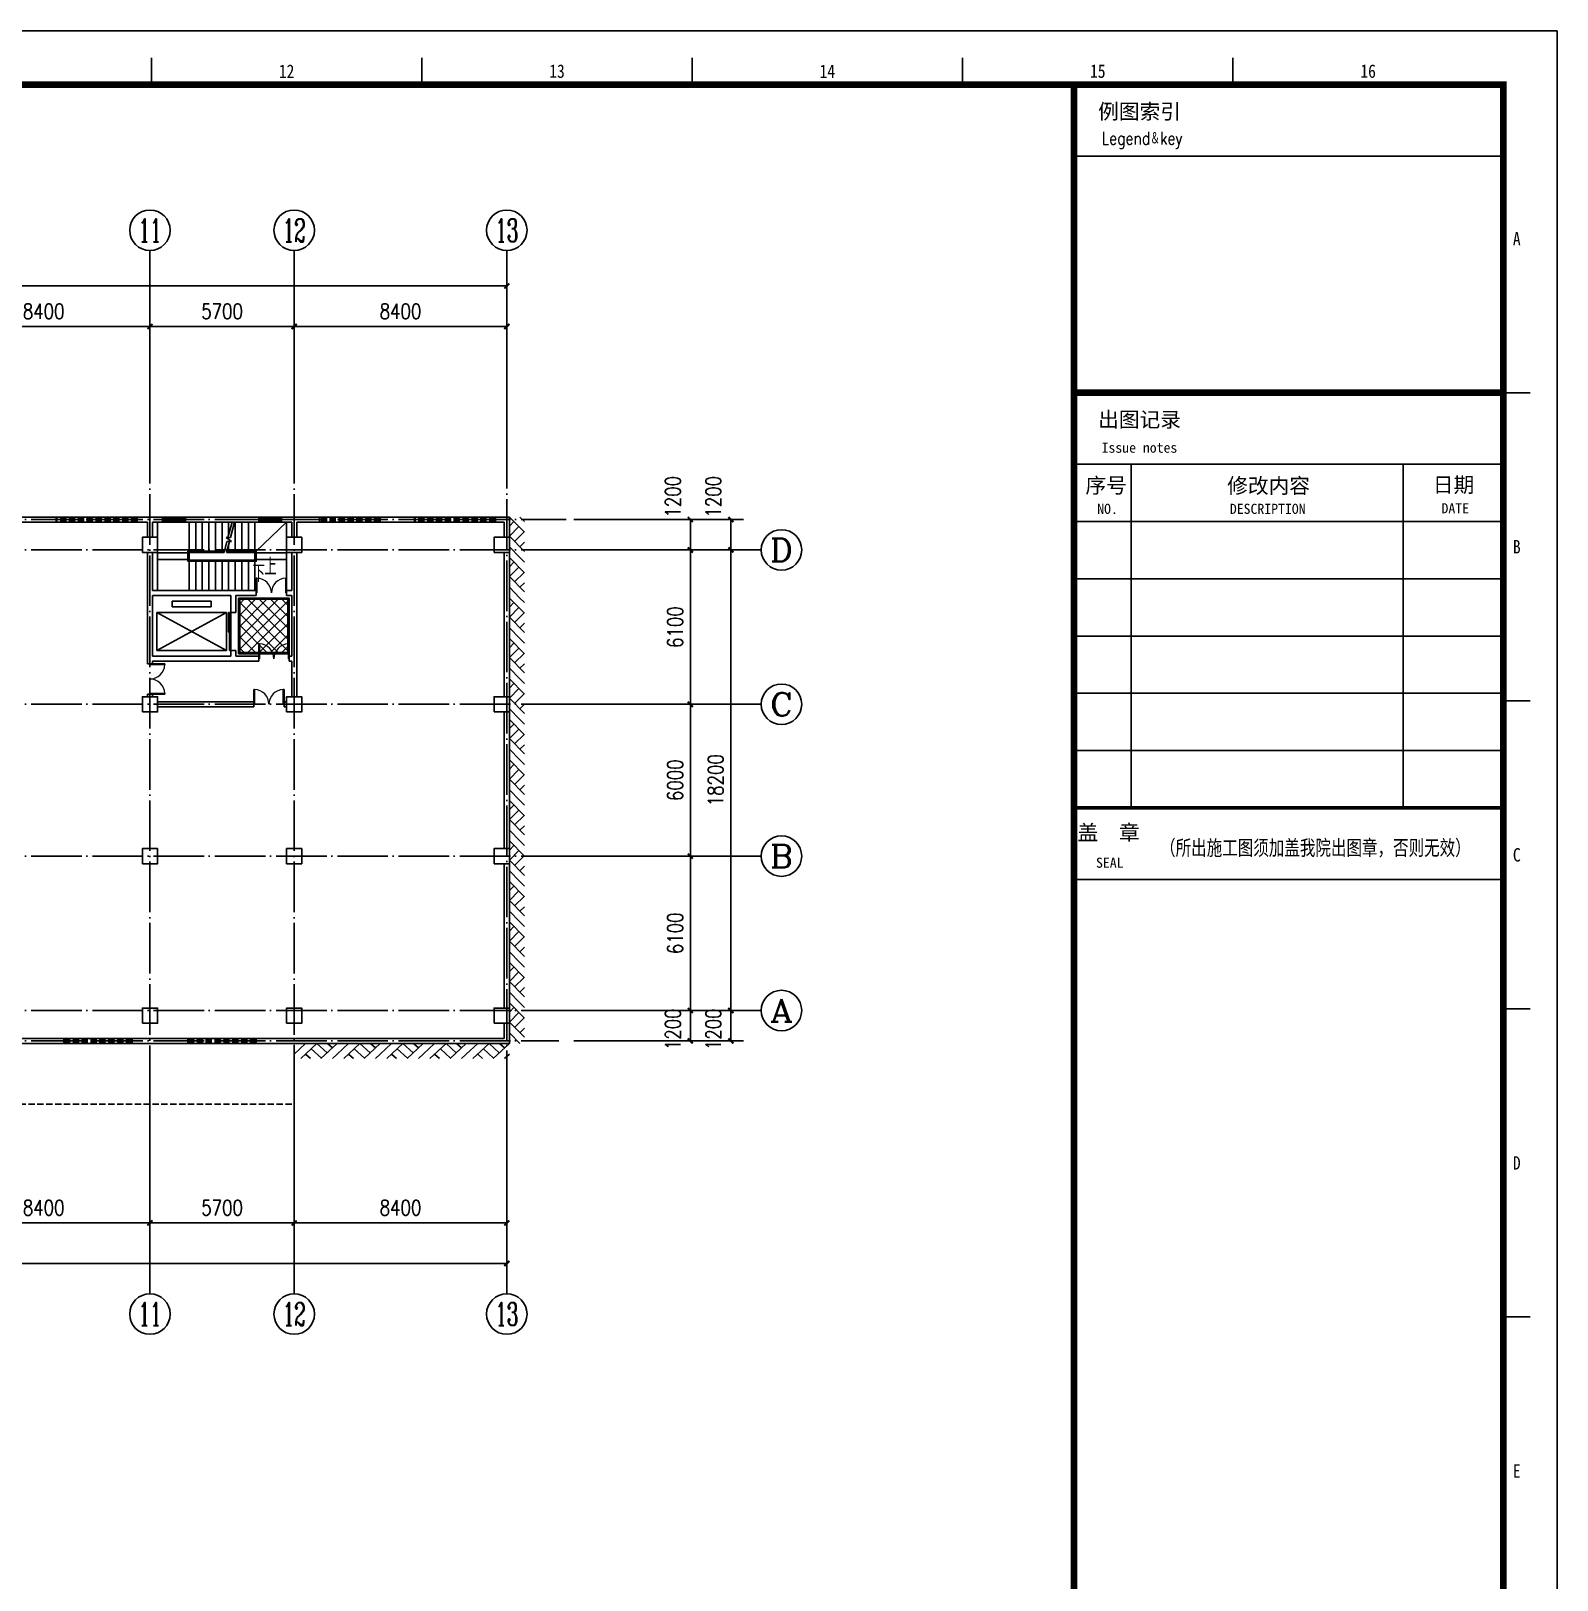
# Model space of a CAD drawing. Extents: x 122060 to 300410, y -425997 to -174060.
# Drawn here: x 240116 to 300410, y -235267 to -174060 of the extents above; entities that cross this region are included whole.
import ezdxf
from ezdxf.enums import TextEntityAlignment as Align

# ---------------------------------------------------------------- set-up
doc = ezdxf.new("R2010")
doc.units = 0
doc.header["$LTSCALE"] = 1000
doc.header["$MEASUREMENT"] = 0
doc.linetypes.add('DASH', pattern=[0.35, 0.25, -0.1])
doc.linetypes.add('DOTE', pattern=[2.42, 2, -0.2, 0.02, -0.2])
doc.layers.get('0').update_dxf_attribs({"linetype": 'CONTINUOUS'})
doc.layers.get('Defpoints').update_dxf_attribs({"linetype": 'CONTINUOUS'})
for name, color, linetype in [('AXIS', 3, 'CONTINUOUS'), ('AXIS_TEXT', 7, 'CONTINUOUS'), ('DIM_SYMB', 3, 'CONTINUOUS'), ('DOTE', 1, 'CONTINUOUS'), ('STAIR', 2, 'CONTINUOUS'), ('WINDOW', 4, 'CONTINUOUS'), ('WR-COLUMN', 255, 'CONTINUOUS'), ('WR-WALL', 255, 'CONTINUOUS'), ('图框', 255, 'CONTINUOUS'), ('平面填充', 251, 'CONTINUOUS')]:
    doc.layers.add(name, color=color, linetype=linetype)
doc.layers.add('PUB_TEXT', color=7, linetype='CONTINUOUS', lineweight=0)
doc.styles.add('_TCH_AXIS', font='COMPLEX', dxfattribs={"bigfont": 'GBCBIG'})
doc.styles.add('_TCH_DIM', font='SIMPLEX', dxfattribs={"bigfont": 'GBCBIG'})
doc.styles.add('COMPLEX', font='COMPLEX')
doc.styles.add('dim_font', font='SIMPLEX.shx', dxfattribs={"width": 0.8})
doc.styles.add('SHEET1', font='romanc.shx', dxfattribs={"width": 0.65, "bigfont": 'tssdchn.shx'})
doc.styles.add('TKZ1', font='SIMHEI.TTF', dxfattribs={"width": 0.7})
doc.styles.add('图签栏', font='SimSun.ttf')
doc.dimstyles.new('DIMN200', dxfattribs={"dimscale": 2, "dimtxt": 300, "dimasz": 100, "dimexe": 250, "dimexo": 300, "dimgap": 150, "dimtad": 1, "dimdec": 0, "dimzin": 0, "dimdsep": 46, "dimtxsty": 'dim_font', "dimblk": 'ARCHTICK', "dimcen": 0.09, "dimclrt": 7, "dimazin": 2, "dimtfac": 1, "dimtdec": 0, "dimtix": 1, "dimtmove": 2, "dimatfit": 3, "dimfxl": 0, "dimtolj": 1, "dimtzin": 0, "dimarcsym": 0})

# ---------------------------------------------------------------- blocks, each defined once
blk = doc.blocks.new('图框2')
at = {"layer": '图框', "color": 0}
for p, q in [((84100, 59400), (0, 59400)), ((84100, 0), (84100, 59400)), ((57912, 58900), (57912, 58400)), ((62950, 58900), (62950, 58400)), ((67988, 58900), (67988, 58400)), ((73025, 58900), (73025, 58400)), ((78062, 58900), (78062, 58400)), ((75100, 57067), (83100, 57067)), ((75100, 52660), (83100, 52660)), ((83600, 52660), (83100, 52660)), ((75100, 51327), (83100, 51327)), ((76167, 51327), (76167, 44927)), ((81233, 51327), (81233, 44927)), ((75100, 50260), (83100, 50260)), ((75100, 49193), (83100, 49193)), ((75100, 48127), (83100, 48127)), ((75100, 47060), (83100, 47060)), ((83600, 46920), (83100, 46920)), ((75100, 45993), (83100, 45993)), ((75100, 44927), (83100, 44927)), ((75100, 43593), (83100, 43593)), ((75100, 43593), (83100, 43593)), ((83600, 41180), (83100, 41180)), ((83600, 35440), (83100, 35440))]:
    blk.add_line(p, q, dxfattribs=at)
at = {"layer": '图框', "color": 0, "const_width": 120}
blk.add_lwpolyline([(83100, 58400), (2500, 58400), (2500, 1000), (83100, 1000)], close=True, dxfattribs=at)
at = {"layer": '图框', "color": 0}
for points, const_width in [([(75100, 58400), (75100, 1000)], 120), ([(75100, 52660), (83100, 52660)], 120), ([(75100, 44927), (83100, 44927)], 66.7)]:
    blk.add_lwpolyline(points, dxfattribs=dict(at, const_width=const_width))
at = {"layer": '图框', "color": 0, "style": 'TKZ1', "width": 0.85}
for s, p in [('12', (60431, 58650)), ('13', (65469, 58650)), ('14', (70506, 58650)), ('15', (75544, 58650)), ('16', (80581, 58650)), ('A', (83350, 55530)), ('B', (83350, 49790)), ('C', (83350, 44050)), ('D', (83350, 38310)), ('E', (83350, 32570))]:
    blk.add_text(s, height=250, dxfattribs=at).set_placement(p, align=Align.MIDDLE)
at = {"layer": '图框', "color": 0, "style": '图签栏'}
for s, height, p in [('例图索引', 282.8, (75551, 57759)), ('出图记录', 282.8, (75551, 52019)), ('Issue notes', 188.55, (75615, 51542)), ('序号', 282.8, (75315, 50792)), ('修改内容', 282.8, (77955, 50787)), ('日期', 282.8, (81788, 50803)), ('NO.', 188.6, (75534, 50402)), ('DESCRIPTION', 188.55, (78005, 50402)), ('DATE', 188.6, (81948, 50413)), ('盖  章', 282.8, (75167, 44324)), ('SEAL', 188.6, (75511, 43809))]:
    blk.add_text(s, height=height, dxfattribs=at).set_placement(p)
at = {"layer": '图框', "color": 0}
for s, height, style, width, p in [('Legend＆key', 240, 'SHEET1', 0.8, (75615, 57282)), ('（所出施工图须加盖我院出图章，否则无效）', 282.83, '图签栏', 0.75, (76705, 44040))]:
    blk.add_text(s, height=height, dxfattribs=dict(at, style=style, width=width)).set_placement(p)
blk = doc.blocks.new('_ArchTick')
at = {"color": 0, "linetype": 'ByBlock', "const_width": 0.4}
blk.add_lwpolyline([(-0.5, -0.5), (0.5, 0.5)], dxfattribs=at)
blk = doc.blocks.new('*D159')
at = {"layer": 'AXIS', "color": 0, "lineweight": -2}
for p, q in [((261567, -212765), (266667, -212765)), ((266167, -213965), (266167, -212765)), ((261567, -213965), (266667, -213965))]:
    blk.add_line(p, q, dxfattribs=at)
at = {"layer": 'Defpoints', "color": 0}
for p in [(260967, -212765), (266167, -212765), (260967, -213965)]:
    blk.add_point(p, dxfattribs=at)
at = {"layer": 'AXIS', "color": 0, "lineweight": -2, "xscale": 200, "yscale": 200, "zscale": 200}
for p, rotation in [((266167, -212765), 90), ((266167, -213965), 270)]:
    blk.add_blockref('_ArchTick', p, dxfattribs=dict(at, rotation=rotation))
at = {"layer": 'AXIS', "color": 7, "insert": (265477, -213505), "char_height": 600, "attachment_point": 5, "rotation": 90, "style": 'dim_font'}
blk.add_mtext('\\A1;1200', dxfattribs=at)
blk = doc.blocks.new('*D160')
at = {"layer": 'AXIS', "color": 0, "lineweight": -2}
for p, q in [((261567, -206665), (266667, -206665)), ((266167, -212765), (266167, -206665)), ((261567, -212765), (266667, -212765))]:
    blk.add_line(p, q, dxfattribs=at)
at = {"layer": 'Defpoints', "color": 0}
for p in [(260967, -206665), (266167, -206665), (260967, -212765)]:
    blk.add_point(p, dxfattribs=at)
at = {"layer": 'AXIS', "color": 0, "lineweight": -2, "xscale": 200, "yscale": 200, "zscale": 200}
for p, rotation in [((266167, -206665), 90), ((266167, -212765), 270)]:
    blk.add_blockref('_ArchTick', p, dxfattribs=dict(at, rotation=rotation))
at = {"layer": 'AXIS', "color": 7, "insert": (265567, -209715), "char_height": 600, "attachment_point": 5, "rotation": 90, "style": 'dim_font'}
blk.add_mtext('\\A1;6100', dxfattribs=at)
blk = doc.blocks.new('*D161')
at = {"layer": 'AXIS', "color": 0, "lineweight": -2}
for p, q in [((261567, -200665), (266667, -200665)), ((266167, -206665), (266167, -200665)), ((261567, -206665), (266667, -206665))]:
    blk.add_line(p, q, dxfattribs=at)
at = {"layer": 'Defpoints', "color": 0}
for p in [(260967, -200665), (266167, -200665), (260967, -206665)]:
    blk.add_point(p, dxfattribs=at)
at = {"layer": 'AXIS', "color": 0, "lineweight": -2, "xscale": 200, "yscale": 200, "zscale": 200}
for p, rotation in [((266167, -200665), 90), ((266167, -206665), 270)]:
    blk.add_blockref('_ArchTick', p, dxfattribs=dict(at, rotation=rotation))
at = {"layer": 'AXIS', "color": 7, "insert": (265567, -203665), "char_height": 600, "attachment_point": 5, "rotation": 90, "style": 'dim_font'}
blk.add_mtext('\\A1;6000', dxfattribs=at)
blk = doc.blocks.new('*D162')
at = {"layer": 'AXIS', "color": 0, "lineweight": -2}
for p, q in [((261567, -194565), (266667, -194565)), ((266167, -200665), (266167, -194565)), ((261567, -200665), (266667, -200665))]:
    blk.add_line(p, q, dxfattribs=at)
at = {"layer": 'Defpoints', "color": 0}
for p in [(260967, -194565), (266167, -194565), (260967, -200665)]:
    blk.add_point(p, dxfattribs=at)
at = {"layer": 'AXIS', "color": 0, "lineweight": -2, "xscale": 200, "yscale": 200, "zscale": 200}
for p, rotation in [((266167, -194565), 90), ((266167, -200665), 270)]:
    blk.add_blockref('_ArchTick', p, dxfattribs=dict(at, rotation=rotation))
at = {"layer": 'AXIS', "color": 7, "insert": (265567, -197615), "char_height": 600, "attachment_point": 5, "rotation": 90, "style": 'dim_font'}
blk.add_mtext('\\A1;6100', dxfattribs=at)
blk = doc.blocks.new('*D163')
at = {"layer": 'AXIS', "color": 0, "lineweight": -2}
for p, q in [((261567, -193365), (266667, -193365)), ((266167, -194565), (266167, -193365)), ((261567, -194565), (266667, -194565))]:
    blk.add_line(p, q, dxfattribs=at)
at = {"layer": 'Defpoints', "color": 0}
for p in [(260967, -193365), (266167, -193365), (260967, -194565)]:
    blk.add_point(p, dxfattribs=at)
at = {"layer": 'AXIS', "color": 0, "lineweight": -2, "xscale": 200, "yscale": 200, "zscale": 200}
for p, rotation in [((266167, -193365), 90), ((266167, -194565), 270)]:
    blk.add_blockref('_ArchTick', p, dxfattribs=dict(at, rotation=rotation))
at = {"layer": 'AXIS', "color": 7, "insert": (265477, -192465), "char_height": 600, "attachment_point": 5, "rotation": 90, "style": 'dim_font'}
blk.add_mtext('\\A1;1200', dxfattribs=at)
blk = doc.blocks.new('*D164')
at = {"layer": 'AXIS', "color": 0, "lineweight": -2}
for p, q in [((261567, -212765), (268267, -212765)), ((267767, -213965), (267767, -212765)), ((261567, -213965), (268267, -213965))]:
    blk.add_line(p, q, dxfattribs=at)
at = {"layer": 'Defpoints', "color": 0}
for p in [(260967, -212765), (267767, -212765), (260967, -213965)]:
    blk.add_point(p, dxfattribs=at)
at = {"layer": 'AXIS', "color": 0, "lineweight": -2, "xscale": 200, "yscale": 200, "zscale": 200}
for p, rotation in [((267767, -212765), 90), ((267767, -213965), 270)]:
    blk.add_blockref('_ArchTick', p, dxfattribs=dict(at, rotation=rotation))
at = {"layer": 'AXIS', "color": 7, "insert": (267077, -213505), "char_height": 600, "attachment_point": 5, "rotation": 90, "style": 'dim_font'}
blk.add_mtext('\\A1;1200', dxfattribs=at)
blk = doc.blocks.new('*D165')
at = {"layer": 'AXIS', "color": 0, "lineweight": -2}
for p, q in [((261567, -194565), (268267, -194565)), ((267767, -212765), (267767, -194565)), ((261567, -212765), (268267, -212765))]:
    blk.add_line(p, q, dxfattribs=at)
at = {"layer": 'Defpoints', "color": 0}
for p in [(260967, -194565), (267767, -194565), (260967, -212765)]:
    blk.add_point(p, dxfattribs=at)
at = {"layer": 'AXIS', "color": 0, "lineweight": -2, "xscale": 200, "yscale": 200, "zscale": 200}
for p, rotation in [((267767, -194565), 90), ((267767, -212765), 270)]:
    blk.add_blockref('_ArchTick', p, dxfattribs=dict(at, rotation=rotation))
at = {"layer": 'AXIS', "color": 7, "insert": (267167, -203665), "char_height": 600, "attachment_point": 5, "rotation": 90, "style": 'dim_font'}
blk.add_mtext('\\A1;18200', dxfattribs=at)
blk = doc.blocks.new('*D166')
at = {"layer": 'AXIS', "color": 0, "lineweight": -2}
for p, q in [((261567, -193365), (268267, -193365)), ((267767, -194565), (267767, -193365)), ((261567, -194565), (268267, -194565))]:
    blk.add_line(p, q, dxfattribs=at)
at = {"layer": 'Defpoints', "color": 0}
for p in [(260967, -193365), (267767, -193365), (260967, -194565)]:
    blk.add_point(p, dxfattribs=at)
at = {"layer": 'AXIS', "color": 0, "lineweight": -2, "xscale": 200, "yscale": 200, "zscale": 200}
for p, rotation in [((267767, -193365), 90), ((267767, -194565), 270)]:
    blk.add_blockref('_ArchTick', p, dxfattribs=dict(at, rotation=rotation))
at = {"layer": 'AXIS', "color": 7, "insert": (267077, -192465), "char_height": 600, "attachment_point": 5, "rotation": 90, "style": 'dim_font'}
blk.add_mtext('\\A1;1200', dxfattribs=at)
blk = doc.blocks.new('*D230')
at = {"layer": 'AXIS', "color": 0, "lineweight": -2}
for p, q in [((236416, -190136), (236416, -185236)), ((244816, -190136), (244816, -185236)), ((236416, -185736), (244816, -185736))]:
    blk.add_line(p, q, dxfattribs=at)
at = {"layer": 'Defpoints', "color": 0}
for p in [(244816, -185736), (236416, -190736), (244816, -190736)]:
    blk.add_point(p, dxfattribs=at)
at = {"layer": 'AXIS', "color": 0, "lineweight": -2, "xscale": 200, "yscale": 200, "zscale": 200, "rotation": 180}
blk.add_blockref('_ArchTick', (236416, -185736), dxfattribs=at)
at = {"layer": 'AXIS', "color": 0, "lineweight": -2, "xscale": 200, "yscale": 200, "zscale": 200}
blk.add_blockref('_ArchTick', (244816, -185736), dxfattribs=at)
at = {"layer": 'AXIS', "color": 7, "insert": (240616, -185136), "char_height": 600, "attachment_point": 5, "style": 'dim_font'}
blk.add_mtext('\\A1;8400', dxfattribs=at)
blk = doc.blocks.new('*D231')
at = {"layer": 'AXIS', "color": 0, "lineweight": -2}
for p, q in [((244816, -190136), (244816, -185236)), ((250516, -190136), (250516, -185236)), ((244816, -185736), (250516, -185736))]:
    blk.add_line(p, q, dxfattribs=at)
at = {"layer": 'Defpoints', "color": 0}
for p in [(250516, -185736), (244816, -190736), (250516, -190736)]:
    blk.add_point(p, dxfattribs=at)
at = {"layer": 'AXIS', "color": 0, "lineweight": -2, "xscale": 200, "yscale": 200, "zscale": 200, "rotation": 180}
blk.add_blockref('_ArchTick', (244816, -185736), dxfattribs=at)
at = {"layer": 'AXIS', "color": 0, "lineweight": -2, "xscale": 200, "yscale": 200, "zscale": 200}
blk.add_blockref('_ArchTick', (250516, -185736), dxfattribs=at)
at = {"layer": 'AXIS', "color": 7, "insert": (247666, -185136), "char_height": 600, "attachment_point": 5, "style": 'dim_font'}
blk.add_mtext('\\A1;5700', dxfattribs=at)
blk = doc.blocks.new('*D232')
at = {"layer": 'AXIS', "color": 0, "lineweight": -2}
for p, q in [((250516, -190136), (250516, -185236)), ((258916, -190136), (258916, -185236)), ((250516, -185736), (258916, -185736))]:
    blk.add_line(p, q, dxfattribs=at)
at = {"layer": 'Defpoints', "color": 0}
for p in [(258916, -185736), (250516, -190736), (258916, -190736)]:
    blk.add_point(p, dxfattribs=at)
at = {"layer": 'AXIS', "color": 0, "lineweight": -2, "xscale": 200, "yscale": 200, "zscale": 200, "rotation": 180}
blk.add_blockref('_ArchTick', (250516, -185736), dxfattribs=at)
at = {"layer": 'AXIS', "color": 0, "lineweight": -2, "xscale": 200, "yscale": 200, "zscale": 200}
blk.add_blockref('_ArchTick', (258916, -185736), dxfattribs=at)
at = {"layer": 'AXIS', "color": 7, "insert": (254716, -185136), "char_height": 600, "attachment_point": 5, "style": 'dim_font'}
blk.add_mtext('\\A1;8400', dxfattribs=at)
blk = doc.blocks.new('*D233')
at = {"layer": 'AXIS', "color": 0, "lineweight": -2}
for p, q in [((163516, -190136), (163516, -183636)), ((163516, -184136), (258916, -184136)), ((258916, -190136), (258916, -183636))]:
    blk.add_line(p, q, dxfattribs=at)
at = {"layer": 'Defpoints', "color": 0}
for p in [(258916, -184136), (163516, -190736), (258916, -190736)]:
    blk.add_point(p, dxfattribs=at)
at = {"layer": 'AXIS', "color": 0, "lineweight": -2, "xscale": 200, "yscale": 200, "zscale": 200, "rotation": 180}
blk.add_blockref('_ArchTick', (163516, -184136), dxfattribs=at)
at = {"layer": 'AXIS', "color": 0, "lineweight": -2, "xscale": 200, "yscale": 200, "zscale": 200}
blk.add_blockref('_ArchTick', (258916, -184136), dxfattribs=at)
at = {"layer": 'AXIS', "color": 7, "insert": (211216, -183536), "char_height": 600, "attachment_point": 5, "style": 'dim_font'}
blk.add_mtext('\\A1;95400', dxfattribs=at)
blk = doc.blocks.new('*D243')
at = {"layer": 'AXIS', "color": 0, "lineweight": -2}
for p, q in [((236416, -216558), (236416, -221658)), ((244816, -216558), (244816, -221658)), ((236416, -221158), (244816, -221158))]:
    blk.add_line(p, q, dxfattribs=at)
at = {"layer": 'Defpoints', "color": 0}
for p in [(236416, -215958), (244816, -215958), (244816, -221158)]:
    blk.add_point(p, dxfattribs=at)
at = {"layer": 'AXIS', "color": 0, "lineweight": -2, "xscale": 200, "yscale": 200, "zscale": 200, "rotation": 180}
blk.add_blockref('_ArchTick', (236416, -221158), dxfattribs=at)
at = {"layer": 'AXIS', "color": 0, "lineweight": -2, "xscale": 200, "yscale": 200, "zscale": 200}
blk.add_blockref('_ArchTick', (244816, -221158), dxfattribs=at)
at = {"layer": 'AXIS', "color": 7, "insert": (240616, -220558), "char_height": 600, "attachment_point": 5, "style": 'dim_font'}
blk.add_mtext('\\A1;8400', dxfattribs=at)
blk = doc.blocks.new('*D244')
at = {"layer": 'AXIS', "color": 0, "lineweight": -2}
for p, q in [((244816, -216558), (244816, -221658)), ((250516, -216558), (250516, -221658)), ((244816, -221158), (250516, -221158))]:
    blk.add_line(p, q, dxfattribs=at)
at = {"layer": 'Defpoints', "color": 0}
for p in [(244816, -215958), (250516, -215958), (250516, -221158)]:
    blk.add_point(p, dxfattribs=at)
at = {"layer": 'AXIS', "color": 0, "lineweight": -2, "xscale": 200, "yscale": 200, "zscale": 200, "rotation": 180}
blk.add_blockref('_ArchTick', (244816, -221158), dxfattribs=at)
at = {"layer": 'AXIS', "color": 0, "lineweight": -2, "xscale": 200, "yscale": 200, "zscale": 200}
blk.add_blockref('_ArchTick', (250516, -221158), dxfattribs=at)
at = {"layer": 'AXIS', "color": 7, "insert": (247666, -220558), "char_height": 600, "attachment_point": 5, "style": 'dim_font'}
blk.add_mtext('\\A1;5700', dxfattribs=at)
blk = doc.blocks.new('*D245')
at = {"layer": 'AXIS', "color": 0, "lineweight": -2}
for p, q in [((250516, -216558), (250516, -221658)), ((258916, -216558), (258916, -221658)), ((250516, -221158), (258916, -221158))]:
    blk.add_line(p, q, dxfattribs=at)
at = {"layer": 'Defpoints', "color": 0}
for p in [(250516, -215958), (258916, -215958), (258916, -221158)]:
    blk.add_point(p, dxfattribs=at)
at = {"layer": 'AXIS', "color": 0, "lineweight": -2, "xscale": 200, "yscale": 200, "zscale": 200, "rotation": 180}
blk.add_blockref('_ArchTick', (250516, -221158), dxfattribs=at)
at = {"layer": 'AXIS', "color": 0, "lineweight": -2, "xscale": 200, "yscale": 200, "zscale": 200}
blk.add_blockref('_ArchTick', (258916, -221158), dxfattribs=at)
at = {"layer": 'AXIS', "color": 7, "insert": (254716, -220558), "char_height": 600, "attachment_point": 5, "style": 'dim_font'}
blk.add_mtext('\\A1;8400', dxfattribs=at)
blk = doc.blocks.new('*D246')
at = {"layer": 'AXIS', "color": 0, "lineweight": -2}
for p, q in [((163516, -216558), (163516, -223258)), ((258916, -216558), (258916, -223258)), ((163516, -222758), (258916, -222758))]:
    blk.add_line(p, q, dxfattribs=at)
at = {"layer": 'Defpoints', "color": 0}
for p in [(163516, -215958), (258916, -215958), (258916, -222758)]:
    blk.add_point(p, dxfattribs=at)
at = {"layer": 'AXIS', "color": 0, "lineweight": -2, "xscale": 200, "yscale": 200, "zscale": 200, "rotation": 180}
blk.add_blockref('_ArchTick', (163516, -222758), dxfattribs=at)
at = {"layer": 'AXIS', "color": 0, "lineweight": -2, "xscale": 200, "yscale": 200, "zscale": 200}
blk.add_blockref('_ArchTick', (258916, -222758), dxfattribs=at)
at = {"layer": 'AXIS', "color": 7, "insert": (211216, -222158), "char_height": 600, "attachment_point": 5, "style": 'dim_font'}
blk.add_mtext('\\A1;95400', dxfattribs=at)
blk = doc.blocks.new('_FZHK')
blk.add_lwpolyline([(-0.5, -0.5), (0.5, -0.5), (0.5, 0.5), (-0.5, 0.5)], close=True)
blk = doc.blocks.new('$TCHSYS$WIN2D')
for p, q in [((-0.5, 0.5), (0.5, 0.5)), ((-0.5, 0.5), (-0.5, -0.5)), ((0.5, 0.167), (-0.5, 0.167)), ((0.5, 0.5), (0.5, -0.5)), ((0.5, -0.167), (-0.5, -0.167)), ((-0.5, -0.5), (0.5, -0.5))]:
    blk.add_line(p, q)
blk = doc.blocks.new('$DorLib2D$00000002')
for p, q in [((-0.5, 0), (-0.5, 0.4875)), ((-0.475, 0.4875), (-0.5, 0.4875)), ((-0.475, 0), (-0.475, 0.4875)), ((0.475, 0), (0.475, 0.4875)), ((0.475, 0.4875), (0.5, 0.4875)), ((0.5, 0), (0.5, 0.4875)), ((-0.5, 0), (-0.475, 0)), ((0.5, 0), (0.475, 0))]:
    blk.add_line(p, q)
at = {"lineweight": 13}
for centre, start, end in [((-0.4875, 0), 0, 88.53072), ((0.4875, 0), 91.46928, 180)]:
    blk.add_arc(centre, 0.4875, start, end, dxfattribs=at)
blk = doc.blocks.new('$TCHSYS$LDOR12D')
for p, q in [((-0.02, 0.958), (0.5, 0.958)), ((-0.02, 0.958), (-0.02, 0.792)), ((0.5, 0.958), (0.5, 0.792)), ((-0.5, 0.75), (-0.5, 0.583)), ((-0.5, 0.75), (0.02, 0.75)), ((-0.5, 0.583), (0.02, 0.583)), ((-0.5, 0.5), (0.5, 0.5)), ((-0.02, 0.792), (0.5, 0.792)), ((0.02, 0.583), (0.02, 0.75))]:
    blk.add_line(p, q)
blk = doc.blocks.new('_AXISO')
blk.add_circle((0, 0), 0.5)
at = {"layer": 'AXIS_TEXT', "style": 'COMPLEX', "width": 1.041667}
blk.add_attdef('A', text='', height=0.56, dxfattribs=at).set_placement((-0.25, -0.28), (0.25, -0.28), align=Align.FIT)
blk = doc.blocks.new('$LinePat$素土夯实')
at = {"color": 0}
for p, q in [((0, -210), (210, 0)), ((120, -300), (420, 0)), ((420, 0), (608, -188)), ((495, -300), (795, 0)), ((615, 0), (705, -90)), ((210, -210), (300, -300)), ((315, -105), (502, -293)), ((705, -300), (795, -210))]:
    blk.add_line(p, q, dxfattribs=at)

msp = doc.modelspace()

# ---------------------------------------------------------------- hatches: boundary and pattern name
at = {"layer": '平面填充'}
h = msp.add_hatch(dxfattribs=at)
h.set_pattern_fill('ANSI37', color=256, scale=200, style=0)
h.set_pattern_definition([(45, (-293122.33, 6e-11), (-224.5064, 224.5064), []), (135, (-293122.33, 6e-11), (-224.5064, -224.5064), [])])
h.paths.add_polyline_path([(248365.6, -196514.8), (250265.6, -196514.8), (250265.6, -198614.8), (248365.6, -198614.8)])

# ---------------------------------------------------------------- linework, layer by layer
at = {"layer": 'AXIS'}
for p, q in [((244815.6, -190735.8), (244815.6, -182735.8)), ((250515.6, -190735.8), (250515.6, -182735.8)), ((258915.6, -190735.8), (258915.6, -182735.8)), ((260967.3, -194564.8), (268967.3, -194564.8)), ((260967.3, -200664.8), (268967.3, -200664.8)), ((260967.3, -206664.8), (268967.3, -206664.8)), ((260967.3, -212764.8), (268967.3, -212764.8)), ((244815.6, -215957.6), (244815.6, -223957.6)), ((250515.6, -215957.6), (250515.6, -223957.6)), ((258915.6, -215957.6), (258915.6, -223957.6))]:
    msp.add_line(p, q, dxfattribs=at)
at = {"layer": 'DIM_SYMB'}
for points in [[(248965.6, -195589.8, 0, 0, 0), (245715.6, -195589.8, 0, 0, 0), (245715.6, -194039.8, 0, 0, 0), (247180.3, -194039.8, 160, 0, 0), (247780.3, -194039.8, 0, 0, 0)], [(249615.6, -195044.8, 0, 0, 0), (249615.6, -195044.8, 0, 0, 0), (249615.6, -194039.8, 0, 0, 0), (248469.1, -194039.8, 160, 0, 0), (247869.1, -194039.8, 0, 0, 0)]]:
    msp.add_lwpolyline(points, format="xyseb", dxfattribs=at)
at = {"layer": 'DOTE', "linetype": 'DOTE'}
for p, q in [((244815.6, -216140.2), (244815.6, -189525.2)), ((250515.6, -216140.2), (250515.6, -189525.2)), ((258915.6, -216340.2), (258915.6, -189525.2)), ((160260.5, -193364.8), (261267.3, -193364.8)), ((160260.5, -194564.8), (261267.3, -194564.8)), ((160260.5, -200664.8), (261267.3, -200664.8)), ((160260.5, -206664.8), (260967.3, -206664.8)), ((160260.5, -212764.8), (260967.3, -212764.8)), ((160260.5, -213964.8), (260967.3, -213964.8))]:
    msp.add_line(p, q, dxfattribs=at)
at = {"layer": 'STAIR'}
for p, q in [((245115.6, -194064.8), (245115.6, -193464.8)), ((246365.6, -194614.8), (246365.6, -193464.8)), ((246625.6, -194614.8), (246625.6, -193464.8)), ((246885.6, -194614.8), (246885.6, -193464.8)), ((247145.6, -194614.8), (247145.6, -193464.8)), ((247405.6, -194614.8), (247405.6, -193464.8)), ((247665.6, -193464.8), (247665.6, -194614.8)), ((248058.8, -193464.8), (247896.8, -194078.2)), ((247925.6, -193464.8), (247925.6, -193969)), ((248162.2, -193464.8), (248000.3, -194077.8)), ((248185.6, -193464.8), (248185.6, -194614.8)), ((248445.6, -194614.8), (248445.6, -193464.8)), ((248705.6, -194614.8), (248705.6, -193464.8)), ((248965.6, -194614.8), (248965.6, -193464.8)), ((249015.6, -194614.8), (250215.6, -193464.8)), ((250215.6, -194064.8), (250215.6, -193464.8)), ((247856, -194232.6), (247741.9, -194664.8)), ((248000.3, -194077.8), (247821.9, -194078.4)), ((247821.9, -194078.4), (248042.8, -194231.9)), ((247959.6, -194232.2), (247845.3, -194664.8)), ((248042.8, -194231.9), (247856, -194232.6)), ((247925.6, -194360.6), (247925.6, -194614.8)), ((245115.6, -194664.8), (245115.6, -196164.8)), ((246315.6, -194684.8), (245115.6, -194684.8)), ((246315.6, -194944.8), (245115.6, -194944.8)), ((246365.6, -196164.8), (246365.6, -195014.8)), ((246625.6, -196164.8), (246625.6, -195014.8)), ((246885.6, -196164.8), (246885.6, -195014.8)), ((247145.6, -196164.8), (247145.6, -195014.8)), ((247405.6, -196164.8), (247405.6, -195014.8)), ((247665.6, -195014.8), (247665.6, -196164.8)), ((247925.6, -195014.8), (247925.6, -196164.8)), ((248185.6, -195014.8), (248185.6, -196164.8)), ((248445.6, -196164.8), (248445.6, -195014.8)), ((248705.6, -196164.8), (248705.6, -195014.8)), ((248965.6, -196164.8), (248965.6, -195014.8)), ((249015.6, -194684.8), (250215.6, -194684.8)), ((249015.6, -194944.8), (250215.6, -194944.8)), ((250215.6, -194664.8), (250215.6, -196164.8)), ((245090.6, -198539.8), (245090.6, -197039.8)), ((245090.6, -197039.8), (247840.6, -197039.8)), ((247840.6, -197039.8), (245090.6, -198539.8)), ((247840.6, -198539.8), (245090.6, -197039.8)), ((245690.6, -196814.8), (245690.6, -196589.8)), ((245690.6, -196589.8), (247240.6, -196589.8)), ((247240.6, -196814.8), (245690.6, -196814.8)), ((247240.6, -196589.8), (247240.6, -196814.8)), ((247840.6, -197039.8), (247840.6, -198539.8)), ((247840.6, -198539.8), (245090.6, -198539.8))]:
    msp.add_line(p, q, dxfattribs=at)
for points in [[(247858.5, -194614.8), (249015.6, -194614.8), (249015.6, -195014.8), (246315.6, -195014.8), (246315.6, -194614.8), (247755.1, -194614.8)], [(247845.3, -194664.8), (248965.6, -194664.8), (248965.6, -194964.8), (246365.6, -194964.8), (246365.6, -194664.8), (247741.9, -194664.8)]]:
    msp.add_lwpolyline(points, dxfattribs=at)
at = {"layer": 'STAIR', "linetype": 'DASH'}
msp.add_lwpolyline([(232315.6, -214064.8), (232315.6, -216464.8), (250515.6, -216464.8), (250515.6, -214064.8), (232315.6, -214064.8)], dxfattribs=at)
at = {"layer": 'WINDOW', "linetype": 'DASH'}
for p, q in [((241115.6, -193464.8, 800), (241115.6, -193264.8, 800)), ((244315.6, -193331.5, 800), (241115.6, -193331.5, 800)), ((244315.6, -193398.2, 800), (241115.6, -193398.2, 800)), ((244315.6, -193464.8, 800), (244315.6, -193264.8, 800)), ((251515.6, -193464.8), (251515.6, -193264.8)), ((253915.6, -193331.5), (251515.6, -193331.5)), ((253915.6, -193398.2), (251515.6, -193398.2)), ((253915.6, -193464.8), (253915.6, -193264.8)), ((255265.6, -193464.8, 800), (255265.6, -193264.8, 800)), ((258465.6, -193331.5, 800), (255265.6, -193331.5, 800)), ((258465.6, -193398.2, 800), (255265.6, -193398.2, 800)), ((258465.6, -193464.8, 800), (258465.6, -193264.8, 800)), ((241415.6, -214064.8, 800), (241415.6, -213864.8, 800)), ((244115.6, -213931.5, 800), (241415.6, -213931.5, 800)), ((244115.6, -213998.2, 800), (241415.6, -213998.2, 800)), ((244115.6, -214064.8, 800), (244115.6, -213864.8, 800)), ((246315.6, -214064.8), (246315.6, -213864.8)), ((249015.6, -213931.5), (246315.6, -213931.5)), ((249015.6, -213998.2), (246315.6, -213998.2)), ((249015.6, -214064.8), (249015.6, -213864.8))]:
    msp.add_line(p, q, dxfattribs=at)
at = {"layer": 'WR-WALL'}
for p, q in [((244815.6, -193264.8), (236415.6, -193264.8)), ((245315.6, -193264.8), (244815.6, -193264.8)), ((245315.6, -193464.8), (245315.6, -193264.8)), ((249115.6, -193264.8), (246215.6, -193264.8)), ((246215.6, -193264.8), (246215.6, -193464.8)), ((249115.6, -193464.8), (249115.6, -193264.8)), ((250515.6, -193264.8), (250015.6, -193264.8)), ((250015.6, -193264.8), (250015.6, -193464.8)), ((259015.6, -193264.8), (250515.6, -193264.8)), ((259015.6, -193264.8), (259015.6, -194064.8)), ((244715.6, -193464.8), (236515.6, -193464.8)), ((244715.6, -193464.8), (244715.6, -194064.8)), ((244915.6, -193464.8), (245315.6, -193464.8)), ((244915.6, -193464.8), (244915.6, -194064.8)), ((246215.6, -193464.8), (249115.6, -193464.8)), ((250015.6, -193464.8), (250415.6, -193464.8)), ((250415.6, -193464.8), (250415.6, -194064.8)), ((258815.6, -193464.8), (250615.6, -193464.8)), ((250615.6, -193464.8), (250615.6, -194064.8)), ((258815.6, -193464.8), (258815.6, -194064.8)), ((244715.6, -194664.8), (244715.6, -196264.8)), ((244915.6, -194664.8), (244915.6, -196164.8)), ((250415.6, -194664.8), (250415.6, -196164.8)), ((250615.6, -194664.8), (250615.6, -196264.8)), ((258815.6, -194664.8), (258815.6, -200364.8)), ((259015.6, -194664.8), (259015.6, -200364.8)), ((244715.6, -196264.8), (244715.6, -198864.8)), ((248115.6, -196164.8), (244915.6, -196164.8)), ((248015.6, -196364.8), (244915.6, -196364.8)), ((244915.6, -196364.8), (244915.6, -198764.8)), ((248015.6, -196364.8), (248015.6, -197039.8)), ((249015.6, -196164.8), (248115.6, -196164.8)), ((248215.6, -196364.8), (249015.6, -196364.8)), ((248215.6, -197039.8), (248215.6, -196364.8)), ((249015.6, -196364.8), (249015.6, -196164.8)), ((250415.6, -196164.8), (250215.6, -196164.8)), ((250215.6, -196164.8), (250215.6, -196364.8)), ((250215.6, -196364.8), (250415.6, -196364.8)), ((250415.6, -196364.8), (250415.6, -198764.8)), ((250615.6, -196264.8), (250615.6, -198864.8)), ((248015.6, -197039.8), (248215.6, -197039.8)), ((244715.6, -198864.8), (244715.6, -199064.8)), ((248015.6, -198764.8), (244915.6, -198764.8)), ((248215.6, -198539.8), (248015.6, -198539.8)), ((248015.6, -198539.8), (248015.6, -198764.8)), ((248215.6, -198764.8), (248215.6, -198539.8)), ((249115.6, -198764.8), (248215.6, -198764.8)), ((249115.6, -198964.8), (249115.6, -198764.8)), ((250415.6, -198764.8), (250315.6, -198764.8)), ((250315.6, -198764.8), (250315.6, -198964.8)), ((250615.6, -198864.8), (250615.6, -200364.8)), ((244715.6, -199064.8), (244915.6, -199064.8)), ((248115.6, -198964.8), (244915.6, -198964.8)), ((244915.6, -199064.8), (244915.6, -198964.8)), ((248115.6, -198964.8), (249115.6, -198964.8)), ((250315.6, -198964.8), (250415.6, -198964.8)), ((250415.6, -198964.8), (250415.6, -200364.8)), ((244915.6, -200264.8), (244715.6, -200264.8)), ((244715.6, -200264.8), (244715.6, -200364.8)), ((244915.6, -200364.8), (244915.6, -200264.8)), ((248915.6, -200564.8), (245115.6, -200564.8)), ((248915.6, -200764.8), (248915.6, -200564.8)), ((250215.6, -200564.8), (250115.6, -200564.8)), ((250115.6, -200564.8), (250115.6, -200764.8)), ((245115.6, -200764.8), (248915.6, -200764.8)), ((250115.6, -200764.8), (250215.6, -200764.8)), ((258815.6, -200964.8), (258815.6, -206364.8)), ((259015.6, -200964.8), (259015.6, -206364.8)), ((258815.6, -206964.8), (258815.6, -212664.8)), ((259015.6, -206964.8), (259015.6, -212664.8)), ((258815.6, -213264.8), (258815.6, -213864.8)), ((259015.6, -213264.8), (259015.6, -214064.8)), ((259015.6, -214064.8), (163415.6, -214064.8)), ((258815.6, -213864.8), (163615.6, -213864.8))]:
    msp.add_line(p, q, dxfattribs=at)
at = {"layer": '平面填充'}
for points in [[(248315.6, -196464.8), (250315.6, -196464.8), (250315.6, -198664.8), (248315.6, -198664.8)], [(248365.6, -196514.8), (250265.6, -196514.8), (250265.6, -198614.8), (248365.6, -198614.8)]]:
    msp.add_lwpolyline(points, close=True, dxfattribs=at)

# ---------------------------------------------------------------- block references
at = {"layer": 'AXIS'}
ref = msp.add_blockref('_AXISO', (244815.6, -181935.8), dxfattribs=dict(at, xscale=1600, yscale=1600, zscale=1600))
ref.add_attrib('A', '11', dxfattribs={"layer": 'AXIS_TEXT', "height": 905.1, "style": '_TCH_AXIS', "width": 0.875}).set_placement((244363.1, -182388.3), (245268.2, -182388.3), align=Align.FIT)
ref = msp.add_blockref('_AXISO', (250515.6, -181935.8), dxfattribs=dict(at, xscale=1600, yscale=1600, zscale=1600))
ref.add_attrib('A', '12', dxfattribs={"layer": 'AXIS_TEXT', "height": 905.1, "style": '_TCH_AXIS', "width": 0.724138}).set_placement((250063.1, -182388.3), (250968.2, -182388.3), align=Align.FIT)
ref = msp.add_blockref('_AXISO', (258915.6, -181935.8), dxfattribs=dict(at, xscale=1600, yscale=1600, zscale=1600))
ref.add_attrib('A', '13', dxfattribs={"layer": 'AXIS_TEXT', "height": 905.1, "style": '_TCH_AXIS', "width": 0.724138}).set_placement((258463.1, -182388.3), (259368.2, -182388.3), align=Align.FIT)
ref = msp.add_blockref('_AXISO', (269767.3, -194564.8), dxfattribs=dict(at, xscale=1600, yscale=1600, zscale=1600))
ref.add_attrib('A', 'D', dxfattribs={"layer": 'AXIS_TEXT', "height": 905.1, "style": '_TCH_AXIS', "width": 1.235294}).set_placement((269314.8, -195017.4), (270219.9, -195017.4), align=Align.FIT)
ref = msp.add_blockref('_AXISO', (269767.3, -200664.8), dxfattribs=dict(at, xscale=1600, yscale=1600, zscale=1600))
ref.add_attrib('A', 'C', dxfattribs={"layer": 'AXIS_TEXT', "height": 905.1, "style": '_TCH_AXIS', "width": 1.4}).set_placement((269314.8, -201117.4), (270219.9, -201117.4), align=Align.FIT)
ref = msp.add_blockref('_AXISO', (269767.3, -206664.8), dxfattribs=dict(at, xscale=1600, yscale=1600, zscale=1600))
ref.add_attrib('A', 'B', dxfattribs={"layer": 'AXIS_TEXT', "height": 905.1, "style": '_TCH_AXIS', "width": 1.235294}).set_placement((269314.8, -207117.4), (270219.9, -207117.4), align=Align.FIT)
ref = msp.add_blockref('_AXISO', (269767.3, -212764.8), dxfattribs=dict(at, xscale=1600, yscale=1600, zscale=1600))
ref.add_attrib('A', 'A', dxfattribs={"layer": 'AXIS_TEXT', "height": 905.1, "style": '_TCH_AXIS', "width": 1.166667}).set_placement((269314.8, -213217.4), (270219.9, -213217.4), align=Align.FIT)
ref = msp.add_blockref('_AXISO', (244815.6, -224757.6), dxfattribs=dict(at, xscale=1600, yscale=1600, zscale=1600))
ref.add_attrib('A', '11', dxfattribs={"layer": 'AXIS_TEXT', "height": 905.1, "style": '_TCH_AXIS', "width": 0.875}).set_placement((244363.1, -225210.2), (245268.2, -225210.2), align=Align.FIT)
ref = msp.add_blockref('_AXISO', (250515.6, -224757.6), dxfattribs=dict(at, xscale=1600, yscale=1600, zscale=1600))
ref.add_attrib('A', '12', dxfattribs={"layer": 'AXIS_TEXT', "height": 905.1, "style": '_TCH_AXIS', "width": 0.724138}).set_placement((250063.1, -225210.2), (250968.2, -225210.2), align=Align.FIT)
ref = msp.add_blockref('_AXISO', (258915.6, -224757.6), dxfattribs=dict(at, xscale=1600, yscale=1600, zscale=1600))
ref.add_attrib('A', '13', dxfattribs={"layer": 'AXIS_TEXT', "height": 905.1, "style": '_TCH_AXIS', "width": 0.724138}).set_placement((258463.1, -225210.2), (259368.2, -225210.2), align=Align.FIT)
at = {"layer": 'WINDOW'}
for name, p, xscale, yscale, zscale, rotation in [('$TCHSYS$WIN2D', (245765.6, -193364.8), 900, 200, 900, 179.9999999999997), ('$TCHSYS$WIN2D', (249565.6, -193364.8), 900, 200, 900, 179.9999999999997), ('$DorLib2D$00000002', (249615.6, -196264.8), -1200, -1200, -1200, 180), ('$TCHSYS$LDOR12D', (248115.6, -197789.8), -1500, -200, -1500, 270), ('$DorLib2D$00000002', (249715.6, -198864.8), -1200, -1200, -1200, 180.0000000000174), ('$DorLib2D$00000002', (244815.6, -199664.8), 1200, 1200, 1200, 269.9999999999956), ('$DorLib2D$00000002', (249515.6, -200664.8), -1200, -1200, -1200, 180.0000000000866)]:
    msp.add_blockref(name, p, dxfattribs=dict(at, xscale=xscale, yscale=yscale, zscale=zscale, rotation=rotation))
at = {"layer": 'WR-COLUMN', "xscale": 600, "yscale": 600, "zscale": 600}
for p in [(244815.6, -194364.8), (250515.6, -194364.8), (258715.6, -194364.8), (244815.6, -200664.8), (250515.6, -200664.8), (258715.6, -200664.8), (244815.6, -206664.8), (250515.6, -206664.8), (258715.6, -206664.8), (244815.6, -212964.8), (250515.6, -212964.8), (258715.6, -212964.8)]:
    msp.add_blockref('_FZHK', p, dxfattribs=at)
at = {"layer": '图框', "color": 0, "linetype": 'ByBlock', "xscale": 2.120689655188471, "yscale": 2.120689654489979, "zscale": 2.120689654490778}
msp.add_blockref('图框2', (122059.6, -300028.5), dxfattribs=at)
at = {"layer": '平面填充', "xscale": 2.012578616352826, "yscale": 2, "zscale": 2, "rotation": 90}
for p in [(259015.6, -194864.8), (259015.6, -196464.8), (259015.6, -198064.8), (259015.6, -199664.8), (259015.6, -201264.8), (259015.6, -202864.8), (259015.6, -204464.8), (259015.6, -206064.8), (259015.6, -207664.8), (259015.6, -209264.8), (259015.6, -210864.8), (259015.6, -212464.8), (259015.6, -214064.8)]:
    msp.add_blockref('$LinePat$素土夯实', p, dxfattribs=at)
at = {"layer": '平面填充', "xscale": 2.138364779871964, "yscale": 2, "zscale": 2}
for p in [(250515.6, -214064.8), (252215.6, -214064.8), (253915.6, -214064.8), (255615.6, -214064.8), (257315.6, -214064.8)]:
    msp.add_blockref('$LinePat$素土夯实', p, dxfattribs=at)

# ---------------------------------------------------------------- texts
at = {"layer": 'PUB_TEXT', "style": '_TCH_DIM'}
for s, p in [('下', (248875.6, -195829)), ('上', (249337.5, -195563.4))]:
    msp.add_text(s, height=675.2, dxfattribs=at).set_placement(p)

# ---------------------------------------------------------------- dimensions: what is measured, and where the dimension line sits
at = {"layer": 'AXIS'}
for p1, p2, distance, picture, middle in [((163515.6, -190735.8), (258915.6, -190735.8), 6600, '*D233', (211215.6, -183535.8)), ((236415.6, -190735.8), (244815.6, -190735.8), 5000, '*D230', (240615.6, -185135.8)), ((244815.6, -190735.8), (250515.6, -190735.8), 5000, '*D231', (247665.6, -185135.8)), ((250515.6, -190735.8), (258915.6, -190735.8), 5000, '*D232', (254715.6, -185135.8)), ((260967.3, -200664.8), (260967.3, -194564.8), -5200, '*D162', (265567.3, -197614.8)), ((260967.3, -212764.8), (260967.3, -194564.8), -6800, '*D165', (267167.3, -203664.8)), ((260967.3, -206664.8), (260967.3, -200664.8), -5200, '*D161', (265567.3, -203664.8)), ((260967.3, -212764.8), (260967.3, -206664.8), -5200, '*D160', (265567.3, -209714.8)), ((163515.6, -215957.6), (258915.6, -215957.6), -6800, '*D246', (211215.6, -222157.6)), ((236415.6, -215957.6), (244815.6, -215957.6), -5200, '*D243', (240615.6, -220557.6)), ((244815.6, -215957.6), (250515.6, -215957.6), -5200, '*D244', (247665.6, -220557.6)), ((250515.6, -215957.6), (258915.6, -215957.6), -5200, '*D245', (254715.6, -220557.6))]:
    dim = msp.add_aligned_dim(p1=p1, p2=p2, distance=distance, dimstyle='DIMN200', dxfattribs=at)
    dim.commit()
    dim.dimension.update_dxf_attribs({"geometry": picture, "text_midpoint": middle})
for base, p1, p2, picture, middle in [((266167.3, -193364.8), (260967.3, -194564.8), (260967.3, -193364.8), '*D163', (265477.3, -192464.8)), ((267767.3, -193364.8), (260967.3, -194564.8), (260967.3, -193364.8), '*D166', (267077.3, -192464.8)), ((266167.3, -212764.8), (260967.3, -213964.8), (260967.3, -212764.8), '*D159', (265477.3, -213504.8)), ((267767.3, -212764.8), (260967.3, -213964.8), (260967.3, -212764.8), '*D164', (267077.3, -213504.8))]:
    dim = msp.add_linear_dim(base=base, p1=p1, p2=p2, angle=90, dimstyle='DIMN200', dxfattribs=at)
    dim.commit()
    dim.dimension.update_dxf_attribs({"geometry": picture, "text_midpoint": middle, "dimtype": 129})

doc.saveas('drawing.dxf')
